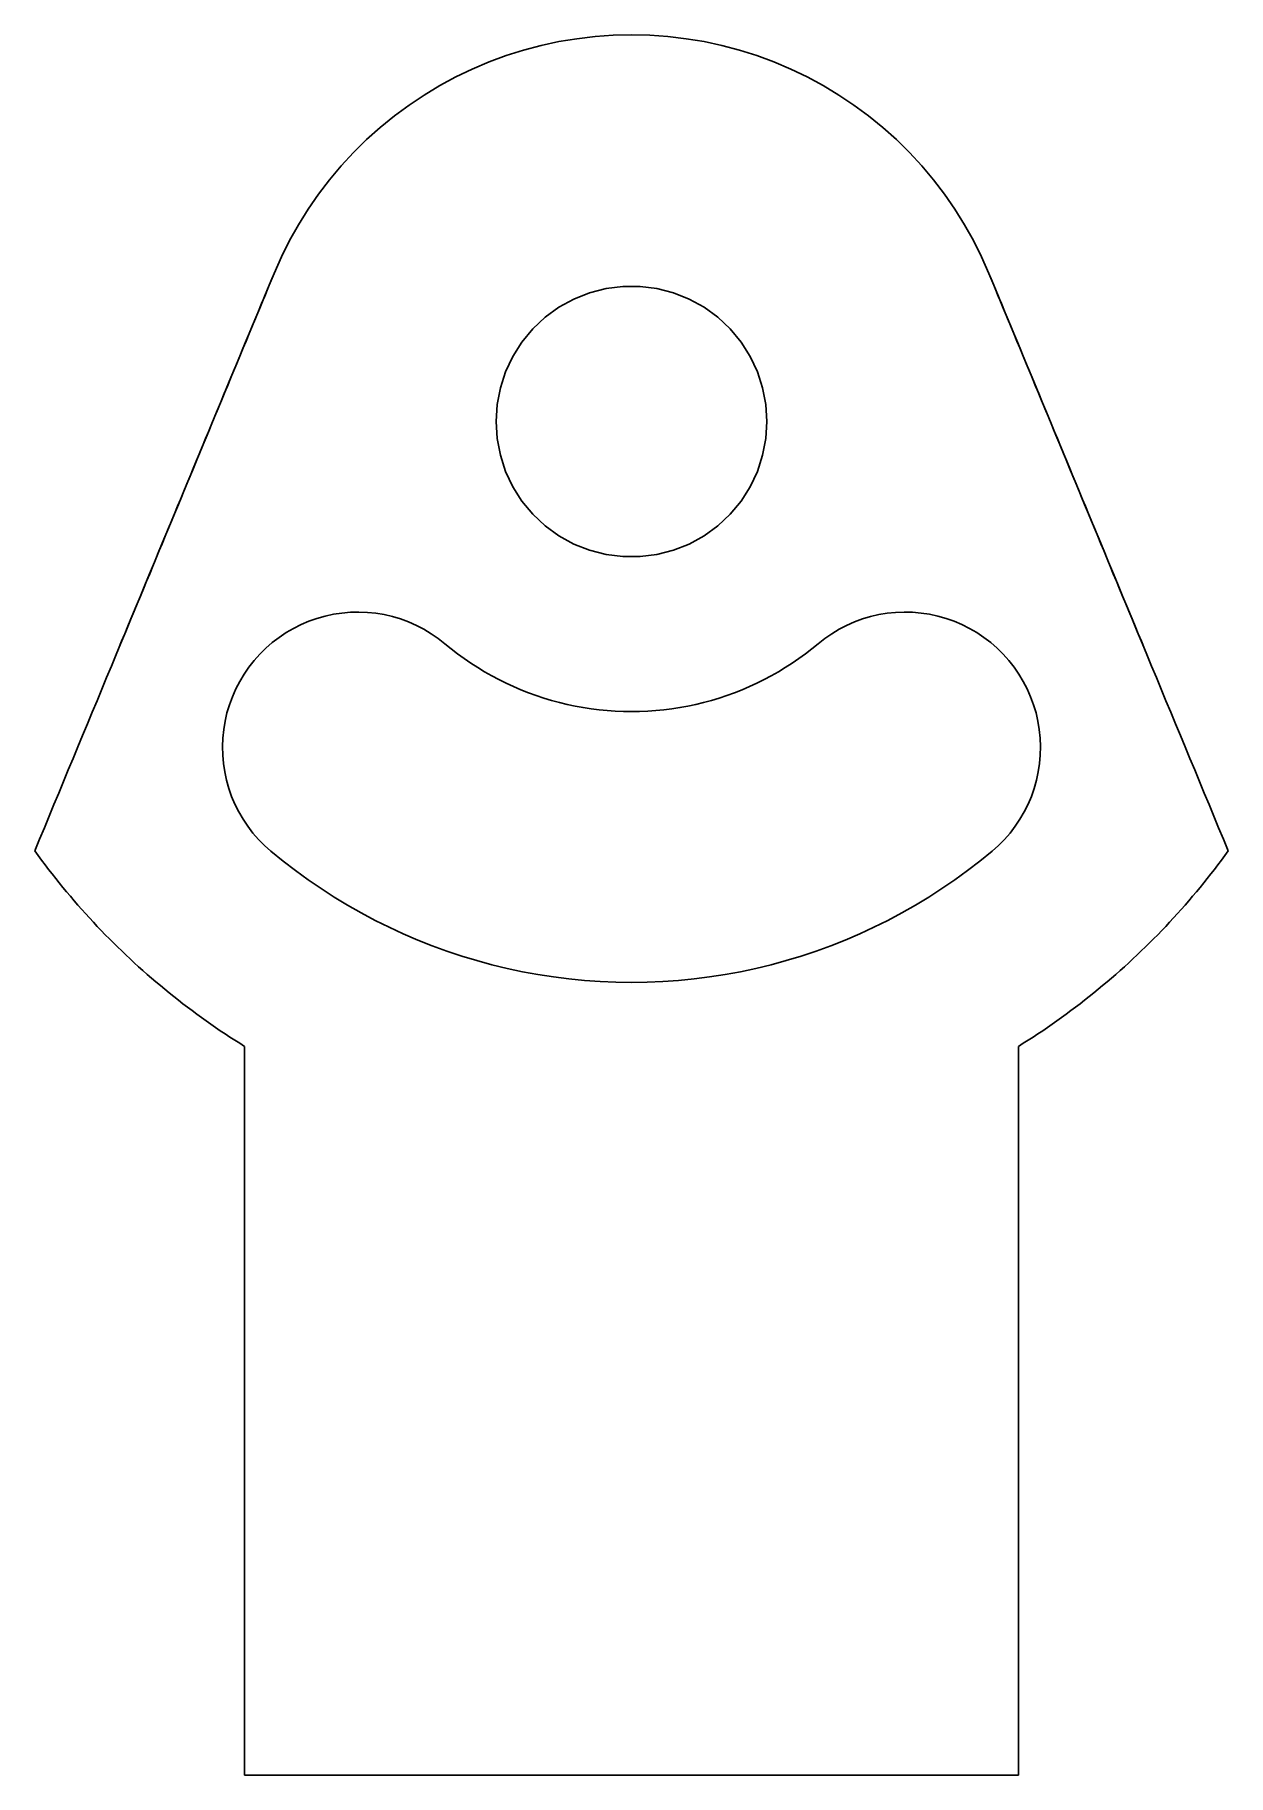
# Model space of a CAD drawing. Header units: metres. Extents: x -15.4 to 15.4, y 0 to 45.
import ezdxf

# ---------------------------------------------------------------- set-up
doc = ezdxf.new("R2010")
doc.units = ezdxf.units.M

msp = doc.modelspace()

# ---------------------------------------------------------------- linework, layer by layer
for points in [[(-9.239, 38.827), (-9.048, 39.258), (-8.838, 39.679), (-8.607, 40.09), (-8.358, 40.49), (-8.09, 40.878), (-7.804, 41.252), (-7.501, 41.613), (-7.181, 41.959), (-6.845, 42.29), (-6.494, 42.604), (-6.129, 42.902), (-5.75, 43.181), (-5.358, 43.443), (-4.955, 43.686), (-4.54, 43.91), (-4.115, 44.114), (-3.681, 44.298), (-3.239, 44.461), (-2.79, 44.603), (-2.334, 44.724), (-1.874, 44.823), (-1.409, 44.9), (-0.941, 44.956), (-0.471, 44.989), (0, 45), (0.471, 44.989), (0.941, 44.956), (1.409, 44.9), (1.874, 44.823), (2.334, 44.724), (2.79, 44.603), (3.239, 44.461), (3.681, 44.298), (4.115, 44.114), (4.54, 43.91), (4.955, 43.686), (5.358, 43.443), (5.75, 43.181), (6.129, 42.902), (6.494, 42.604), (6.845, 42.29), (7.181, 41.959), (7.501, 41.613), (7.804, 41.252), (8.09, 40.878), (8.358, 40.49), (8.607, 40.09), (8.838, 39.679), (9.048, 39.258), (9.239, 38.827)], [(-9.239, 38.827), (-9.362, 38.528), (-9.486, 38.23), (-9.61, 37.931), (-9.733, 37.633), (-9.857, 37.334), (-9.981, 37.036), (-10.104, 36.737), (-10.228, 36.439), (-10.352, 36.14), (-10.475, 35.842), (-10.599, 35.543), (-10.723, 35.245), (-10.846, 34.946), (-10.97, 34.648), (-11.094, 34.349), (-11.217, 34.051), (-11.341, 33.752), (-11.464, 33.454), (-11.588, 33.155), (-11.712, 32.857), (-11.835, 32.558), (-11.959, 32.26), (-12.083, 31.961), (-12.206, 31.662), (-12.33, 31.364), (-12.454, 31.065), (-12.577, 30.767), (-12.701, 30.468), (-12.825, 30.17), (-12.948, 29.871), (-13.072, 29.573), (-13.196, 29.274), (-13.319, 28.976), (-13.443, 28.677), (-13.567, 28.379), (-13.69, 28.08), (-13.814, 27.782), (-13.937, 27.483), (-14.061, 27.185), (-14.185, 26.886), (-14.308, 26.588), (-14.432, 26.289), (-14.556, 25.991), (-14.679, 25.692), (-14.803, 25.394), (-14.927, 25.095), (-15.05, 24.797), (-15.174, 24.498), (-15.298, 24.2), (-15.421, 23.901)], [(-9.239, 38.827), (-9.319, 38.633), (-9.4, 38.439), (-9.48, 38.245), (-9.56, 38.051), (-9.641, 37.857), (-9.721, 37.663), (-9.801, 37.469), (-9.882, 37.275), (-9.962, 37.081), (-10.042, 36.887), (-10.123, 36.693), (-10.203, 36.499), (-10.284, 36.305), (-10.364, 36.111), (-10.444, 35.917), (-10.525, 35.723), (-10.605, 35.529), (-10.685, 35.335), (-10.766, 35.141), (-10.846, 34.947), (-10.926, 34.753), (-11.007, 34.559), (-11.087, 34.364), (-11.168, 34.17), (-11.248, 33.976), (-11.328, 33.782), (-11.409, 33.588), (-11.489, 33.394), (-11.569, 33.2), (-11.65, 33.006), (-11.73, 32.812), (-11.81, 32.618), (-11.891, 32.424), (-11.971, 32.23), (-12.052, 32.036), (-12.132, 31.842), (-12.212, 31.648), (-12.293, 31.454), (-12.373, 31.26), (-12.453, 31.066), (-12.534, 30.872), (-12.614, 30.678), (-12.694, 30.484), (-12.775, 30.29), (-12.855, 30.096), (-12.936, 29.902), (-13.016, 29.708), (-13.096, 29.514), (-13.177, 29.32), (-13.257, 29.126)], [(15.421, 23.901), (15.298, 24.2), (15.174, 24.498), (15.05, 24.797), (14.927, 25.095), (14.803, 25.394), (14.679, 25.692), (14.556, 25.991), (14.432, 26.289), (14.308, 26.588), (14.185, 26.886), (14.061, 27.185), (13.937, 27.483), (13.814, 27.782), (13.69, 28.08), (13.567, 28.379), (13.443, 28.677), (13.319, 28.976), (13.196, 29.274), (13.072, 29.573), (12.948, 29.871), (12.825, 30.17), (12.701, 30.468), (12.577, 30.767), (12.454, 31.065), (12.33, 31.364), (12.206, 31.662), (12.083, 31.961), (11.959, 32.26), (11.835, 32.558), (11.712, 32.857), (11.588, 33.155), (11.464, 33.454), (11.341, 33.752), (11.217, 34.051), (11.094, 34.349), (10.97, 34.648), (10.846, 34.946), (10.723, 35.245), (10.599, 35.543), (10.475, 35.842), (10.352, 36.14), (10.228, 36.439), (10.104, 36.737), (9.981, 37.036), (9.857, 37.334), (9.733, 37.633), (9.61, 37.931), (9.486, 38.23), (9.362, 38.528), (9.239, 38.827)], [(9.239, 38.827), (9.319, 38.633), (9.4, 38.439), (9.48, 38.245), (9.56, 38.051), (9.641, 37.857), (9.721, 37.663), (9.801, 37.469), (9.882, 37.275), (9.962, 37.081), (10.042, 36.887), (10.123, 36.693), (10.203, 36.499), (10.284, 36.305), (10.364, 36.111), (10.444, 35.917), (10.525, 35.723), (10.605, 35.529), (10.685, 35.335), (10.766, 35.141), (10.846, 34.947), (10.926, 34.753), (11.007, 34.559), (11.087, 34.364), (11.168, 34.17), (11.248, 33.976), (11.328, 33.782), (11.409, 33.588), (11.489, 33.394), (11.569, 33.2), (11.65, 33.006), (11.73, 32.812), (11.81, 32.618), (11.891, 32.424), (11.971, 32.23), (12.052, 32.036), (12.132, 31.842), (12.212, 31.648), (12.293, 31.454), (12.373, 31.26), (12.453, 31.066), (12.534, 30.872), (12.614, 30.678), (12.694, 30.484), (12.775, 30.29), (12.855, 30.096), (12.936, 29.902), (13.016, 29.708), (13.096, 29.514), (13.177, 29.32), (13.257, 29.126)], [(3.5, 35), (3.472, 34.561), (3.39, 34.13), (3.254, 33.712), (3.067, 33.314), (2.832, 32.943), (2.551, 32.604), (2.231, 32.303), (1.875, 32.045), (1.49, 31.833), (1.082, 31.671), (0.656, 31.562), (0.22, 31.507), (-0.22, 31.507), (-0.656, 31.562), (-1.082, 31.671), (-1.49, 31.833), (-1.875, 32.045), (-2.231, 32.303), (-2.551, 32.604), (-2.832, 32.943), (-3.067, 33.314), (-3.254, 33.712), (-3.39, 34.13), (-3.472, 34.561), (-3.5, 35), (-3.472, 35.439), (-3.39, 35.87), (-3.254, 36.288), (-3.067, 36.686), (-2.832, 37.057), (-2.551, 37.396), (-2.231, 37.697), (-1.875, 37.955), (-1.49, 38.167), (-1.082, 38.329), (-0.656, 38.438), (-0.22, 38.493), (0.22, 38.493), (0.656, 38.438), (1.082, 38.329), (1.49, 38.167), (1.875, 37.955), (2.231, 37.697), (2.551, 37.396), (2.832, 37.057), (3.067, 36.686), (3.254, 36.288), (3.39, 35.87), (3.472, 35.439), (3.5, 35)], [(-9.32, 23.892), (-9.484, 24.039), (-9.639, 24.195), (-9.783, 24.361), (-9.917, 24.536), (-10.039, 24.719), (-10.149, 24.909), (-10.248, 25.105), (-10.334, 25.308), (-10.407, 25.515), (-10.467, 25.727), (-10.513, 25.942), (-10.546, 26.159), (-10.565, 26.378), (-10.571, 26.598), (-10.562, 26.818), (-10.54, 27.036), (-10.504, 27.253), (-10.455, 27.468), (-10.392, 27.678), (-10.316, 27.885), (-10.227, 28.086), (-10.126, 28.281), (-10.013, 28.469), (-9.888, 28.65), (-9.752, 28.823), (-9.605, 28.987), (-9.449, 29.142), (-9.283, 29.286), (-9.108, 29.419), (-8.925, 29.542), (-8.735, 29.652), (-8.539, 29.751), (-8.336, 29.837), (-8.129, 29.91), (-7.917, 29.97), (-7.702, 30.016), (-7.485, 30.049), (-7.266, 30.068), (-7.046, 30.073), (-6.827, 30.065), (-6.608, 30.043), (-6.391, 30.007), (-6.177, 29.957), (-5.966, 29.895), (-5.76, 29.819), (-5.558, 29.73), (-5.363, 29.629), (-5.175, 29.515), (-4.994, 29.391), (-4.821, 29.255)], [(4.821, 29.255), (4.994, 29.391), (5.175, 29.515), (5.363, 29.629), (5.558, 29.73), (5.76, 29.819), (5.966, 29.895), (6.177, 29.957), (6.391, 30.007), (6.608, 30.043), (6.827, 30.065), (7.046, 30.073), (7.266, 30.068), (7.485, 30.049), (7.702, 30.016), (7.917, 29.97), (8.129, 29.91), (8.336, 29.837), (8.539, 29.751), (8.735, 29.652), (8.925, 29.542), (9.108, 29.419), (9.283, 29.286), (9.449, 29.142), (9.605, 28.987), (9.752, 28.823), (9.888, 28.65), (10.013, 28.469), (10.126, 28.281), (10.227, 28.086), (10.316, 27.885), (10.392, 27.678), (10.455, 27.468), (10.504, 27.253), (10.54, 27.036), (10.562, 26.818), (10.571, 26.598), (10.565, 26.378), (10.546, 26.159), (10.513, 25.942), (10.467, 25.727), (10.407, 25.515), (10.334, 25.308), (10.248, 25.105), (10.149, 24.909), (10.039, 24.719), (9.917, 24.536), (9.783, 24.361), (9.639, 24.195), (9.484, 24.039), (9.32, 23.892)], [(4.821, 29.255), (4.659, 29.122), (4.493, 28.995), (4.323, 28.871), (4.15, 28.753), (3.974, 28.64), (3.795, 28.531), (3.613, 28.428), (3.428, 28.329), (3.241, 28.236), (3.051, 28.148), (2.858, 28.066), (2.663, 27.989), (2.466, 27.917), (2.268, 27.851), (2.067, 27.791), (1.865, 27.736), (1.662, 27.686), (1.457, 27.643), (1.251, 27.605), (1.044, 27.573), (0.836, 27.547), (0.628, 27.526), (0.419, 27.512), (0.209, 27.503), (0, 27.5), (-0.209, 27.503), (-0.419, 27.512), (-0.628, 27.526), (-0.836, 27.547), (-1.044, 27.573), (-1.251, 27.605), (-1.457, 27.643), (-1.662, 27.686), (-1.865, 27.736), (-2.067, 27.791), (-2.268, 27.851), (-2.466, 27.917), (-2.663, 27.989), (-2.858, 28.066), (-3.051, 28.148), (-3.241, 28.236), (-3.428, 28.329), (-3.613, 28.428), (-3.795, 28.531), (-3.974, 28.64), (-4.15, 28.753), (-4.323, 28.871), (-4.493, 28.995), (-4.659, 29.122), (-4.821, 29.255)], [(-10, 18.845), (-10.127, 18.924), (-10.253, 19.004), (-10.378, 19.085), (-10.503, 19.167), (-10.627, 19.25), (-10.75, 19.334), (-10.873, 19.418), (-10.995, 19.504), (-11.116, 19.591), (-11.237, 19.679), (-11.357, 19.768), (-11.476, 19.857), (-11.595, 19.948), (-11.712, 20.039), (-11.83, 20.132), (-11.946, 20.225), (-12.062, 20.32), (-12.177, 20.415), (-12.291, 20.511), (-12.404, 20.608), (-12.517, 20.706), (-12.629, 20.804), (-12.74, 20.904), (-12.85, 21.004), (-12.96, 21.106), (-13.068, 21.208), (-13.176, 21.311), (-13.283, 21.415), (-13.39, 21.52), (-13.495, 21.625), (-13.6, 21.732), (-13.704, 21.839), (-13.806, 21.947), (-13.909, 22.056), (-14.01, 22.165), (-14.11, 22.276), (-14.21, 22.387), (-14.308, 22.499), (-14.406, 22.612), (-14.503, 22.725), (-14.599, 22.84), (-14.694, 22.955), (-14.788, 23.07), (-14.881, 23.187), (-14.974, 23.304), (-15.065, 23.422), (-15.155, 23.541), (-15.245, 23.66), (-15.334, 23.78), (-15.421, 23.901)], [(9.32, 23.892), (9.007, 23.636), (8.686, 23.389), (8.358, 23.151), (8.024, 22.923), (7.684, 22.703), (7.337, 22.494), (6.985, 22.294), (6.628, 22.103), (6.265, 21.923), (5.898, 21.754), (5.526, 21.594), (5.149, 21.445), (4.769, 21.307), (4.384, 21.179), (3.997, 21.062), (3.606, 20.956), (3.212, 20.86), (2.816, 20.776), (2.418, 20.703), (2.018, 20.641), (1.616, 20.59), (1.213, 20.551), (0.809, 20.523), (0.405, 20.506), (0, 20.5), (-0.405, 20.506), (-0.809, 20.523), (-1.213, 20.551), (-1.616, 20.59), (-2.018, 20.641), (-2.418, 20.703), (-2.816, 20.776), (-3.212, 20.86), (-3.606, 20.956), (-3.997, 21.062), (-4.384, 21.179), (-4.769, 21.307), (-5.149, 21.445), (-5.526, 21.594), (-5.898, 21.754), (-6.265, 21.923), (-6.628, 22.103), (-6.985, 22.294), (-7.337, 22.494), (-7.684, 22.703), (-8.024, 22.923), (-8.358, 23.151), (-8.686, 23.389), (-9.007, 23.636), (-9.32, 23.892)], [(15.421, 23.901), (15.334, 23.78), (15.245, 23.66), (15.155, 23.541), (15.065, 23.422), (14.974, 23.304), (14.881, 23.187), (14.788, 23.07), (14.694, 22.955), (14.599, 22.84), (14.503, 22.725), (14.406, 22.612), (14.308, 22.499), (14.21, 22.387), (14.11, 22.276), (14.01, 22.165), (13.909, 22.056), (13.806, 21.947), (13.704, 21.839), (13.6, 21.732), (13.495, 21.625), (13.39, 21.52), (13.283, 21.415), (13.176, 21.311), (13.068, 21.208), (12.96, 21.106), (12.85, 21.004), (12.74, 20.904), (12.629, 20.804), (12.517, 20.706), (12.404, 20.608), (12.291, 20.511), (12.177, 20.415), (12.062, 20.32), (11.946, 20.225), (11.83, 20.132), (11.712, 20.039), (11.595, 19.948), (11.476, 19.857), (11.357, 19.768), (11.237, 19.679), (11.116, 19.591), (10.995, 19.504), (10.873, 19.418), (10.75, 19.334), (10.627, 19.25), (10.503, 19.167), (10.378, 19.085), (10.253, 19.004), (10.127, 18.924), (10, 18.845)], [(-10, 0), (-10, 0.377), (-10, 0.754), (-10, 1.131), (-10, 1.508), (-10, 1.884), (-10, 2.261), (-10, 2.638), (-10, 3.015), (-10, 3.392), (-10, 3.769), (-10, 4.146), (-10, 4.523), (-10, 4.9), (-10, 5.276), (-10, 5.653), (-10, 6.03), (-10, 6.407), (-10, 6.784), (-10, 7.161), (-10, 7.538), (-10, 7.915), (-10, 8.292), (-10, 8.668), (-10, 9.045), (-10, 9.422), (-10, 9.799), (-10, 10.176), (-10, 10.553), (-10, 10.93), (-10, 11.307), (-10, 11.684), (-10, 12.06), (-10, 12.437), (-10, 12.814), (-10, 13.191), (-10, 13.568), (-10, 13.945), (-10, 14.322), (-10, 14.699), (-10, 15.076), (-10, 15.452), (-10, 15.829), (-10, 16.206), (-10, 16.583), (-10, 16.96), (-10, 17.337), (-10, 17.714), (-10, 18.091), (-10, 18.468), (-10, 18.845)], [(10, 18.845), (10, 18.468), (10, 18.091), (10, 17.714), (10, 17.337), (10, 16.96), (10, 16.583), (10, 16.206), (10, 15.829), (10, 15.452), (10, 15.076), (10, 14.699), (10, 14.322), (10, 13.945), (10, 13.568), (10, 13.191), (10, 12.814), (10, 12.437), (10, 12.06), (10, 11.684), (10, 11.307), (10, 10.93), (10, 10.553), (10, 10.176), (10, 9.799), (10, 9.422), (10, 9.045), (10, 8.668), (10, 8.292), (10, 7.915), (10, 7.538), (10, 7.161), (10, 6.784), (10, 6.407), (10, 6.03), (10, 5.653), (10, 5.276), (10, 4.9), (10, 4.523), (10, 4.146), (10, 3.769), (10, 3.392), (10, 3.015), (10, 2.638), (10, 2.261), (10, 1.884), (10, 1.508), (10, 1.131), (10, 0.754), (10, 0.377), (10, 0)], [(10, 0), (9.6, 0), (9.2, 0), (8.8, 0), (8.4, 0), (8, 0), (7.6, 0), (7.2, 0), (6.8, 0), (6.4, 0), (6, 0), (5.6, 0), (5.2, 0), (4.8, 0), (4.4, 0), (4, 0), (3.6, 0), (3.2, 0), (2.8, 0), (2.4, 0), (2, 0), (1.6, 0), (1.2, 0), (0.8, 0), (0.4, 0), (0, 0), (-0.4, 0), (-0.8, 0), (-1.2, 0), (-1.6, 0), (-2, 0), (-2.4, 0), (-2.8, 0), (-3.2, 0), (-3.6, 0), (-4, 0), (-4.4, 0), (-4.8, 0), (-5.2, 0), (-5.6, 0), (-6, 0), (-6.4, 0), (-6.8, 0), (-7.2, 0), (-7.6, 0), (-8, 0), (-8.4, 0), (-8.8, 0), (-9.2, 0), (-9.6, 0), (-10, 0)]]:
    msp.add_lwpolyline(points)

doc.saveas('drawing.dxf')
